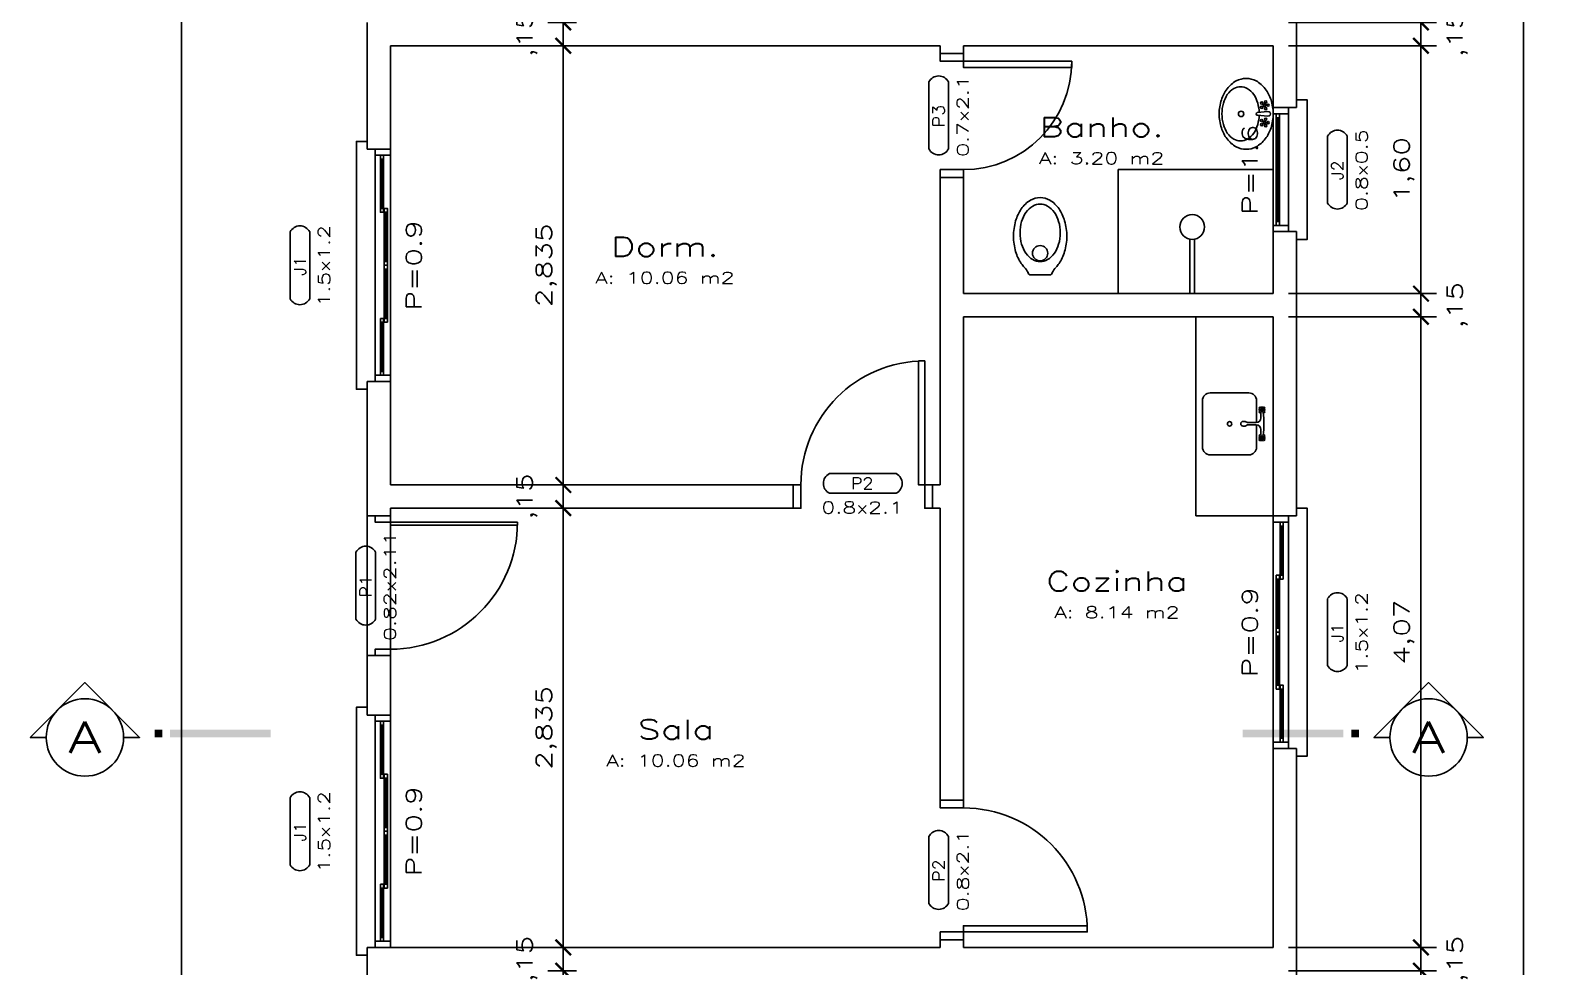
# Model space of a CAD drawing. Extents: x 241 to 398, y 106 to 179.
# Drawn here: x 257.39 to 267.13, y 151.13 to 157.18 of the extents above; entities that cross this region are included whole.
import ezdxf
from ezdxf.enums import TextEntityAlignment as Align

# ---------------------------------------------------------------- set-up
doc = ezdxf.new("R2010")
doc.units = 0
doc.layers.get('0').update_dxf_attribs({"linetype": 'CONTINUOUS'})
doc.layers.get('DEFPOINTS').update_dxf_attribs({"linetype": 'CONTINUOUS'})
for name, color, linetype in [('APARELHOS', 8, 'CONTINUOUS'), ('COTAS', 7, 'CONTINUOUS'), ('ESPEC', 7, 'CONTINUOUS'), ('ESPECARQ', 7, 'CONTINUOUS'), ('ESQUADRIA', 3, 'CONTINUOUS'), ('LINVISTA', 8, 'CONTINUOUS'), ('MOBIL_I', 8, 'CONTINUOUS'), ('PAREDE', 5, 'CONTINUOUS'), ('REG120-160', 4, 'CONTINUOUS'), ('UNIDADE', 4, 'CONTINUOUS'), ('VIDRO', 1, 'CONTINUOUS')]:
    doc.layers.add(name, color=color, linetype=linetype)
doc.styles.add('REGUA100', font='romans.shx', dxfattribs={"width": 1.4})
doc.styles.add('REGUA160', font='romans.shx', dxfattribs={"width": 1.4})
doc.styles.add('REGUA60', font='romans.shx', dxfattribs={"width": 1.4})
doc.styles.add('REGUA80', font='romans.shx', dxfattribs={"width": 1.4})
doc.styles.get("Standard").update_dxf_attribs({"font": 'ISOCP'})
doc.dimstyles.new('ISO-25', dxfattribs={"dimtxt": 2.5, "dimasz": 2.5, "dimexe": 1.25, "dimexo": 0.625, "dimtad": 1, "dimdec": 4, "dimdsep": 46, "dimlunit": 6, "dimtxsty": 'Standard', "dimcen": 2.5, "dimadec": 0, "dimazin": 0, "dimtfac": 1, "dimtdec": 4, "dimtmove": 0, "dimatfit": 3, "dimfxl": 0, "dimtolj": 1, "dimtzin": 0, "dimarcsym": 0})

# ---------------------------------------------------------------- blocks, each defined once
blk = doc.blocks.new('INDESQ2')
at = {"color": 0, "linetype": 'ByBlock'}
for p, q in [((4.32, 2.96), (-4.32, 2.96)), ((-4.32, 0.44), (4.32, 0.44))]:
    blk.add_line(p, q, dxfattribs=at)
at = {"color": 0}
for centre, start, end in [((-3.67, 1.7), 117.3654, 242.6346), ((3.67, 1.7), 297.3654, 62.6346)]:
    blk.add_arc(centre, 1.42, start, end, dxfattribs=at)
at = {"style": 'REGUA60', "width": 1.4, "flags": 9}
blk.add_attdef('LOCAL', text='', height=1.5, dxfattribs=at).set_placement((-0.08, -4.35), align=Align.CENTER)
at = {"layer": 'ESPECARQ', "color": 0, "style": 'REGUA60'}
for tag, width, p in [('COD', 1.1, (-0.08, 0.95)), ('DIM', 1.4, (-0.08, -2.17))]:
    blk.add_attdef(tag, text='', height=1.5, dxfattribs=dict(at, width=width)).set_placement(p, align=Align.CENTER)
blk = doc.blocks.new('CORTE2')
at = {"color": 4}
blk.add_lwpolyline([(-5, 0), (-7.07, 0), (0, 7.07), (7.07, 0), (5, 0, 1)], format="xyb", close=True, dxfattribs=at)
at = {"color": 0, "linetype": 'ByBlock'}
blk.add_arc((0, 0), 5, 180, 0, dxfattribs=at)
at = {"color": 4, "linetype": 'ByBlock'}
for points in [[(9, 0), (9, 1), (10, 0), (10, 1)], [(11, 0), (11, 1), (24, 0), (24, 1)]]:
    blk.add_solid(points, dxfattribs=at)
blk = doc.blocks.new('CUBACOZ')
at = {"layer": 'APARELHOS'}
for p, q in [((-0.1045, 0.2035), (-0.0987, 0.2093)), ((-0.0987, 0.2093), (-0.1044, 0.215)), ((-0.0916, 0.2164), (-0.0978, 0.2225)), ((-0.0973, 0.1965), (-0.0916, 0.2022)), ((-0.0916, 0.2164), (-0.0858, 0.2221)), ((-0.0916, 0.2022), (-0.0857, 0.1963)), ((-0.0845, 0.2093), (-0.0788, 0.215)), ((-0.0845, 0.2093), (-0.0786, 0.2034)), ((-0.0749, 0.2018), (-0.0395, 0.2018)), ((0.0355, 0.2018), (0.0715, 0.2018)), ((0.0755, 0.2034), (0.0813, 0.2092)), ((0.0813, 0.2092), (0.0756, 0.2149)), ((0.0884, 0.2162), (0.0822, 0.2224)), ((0.0827, 0.1964), (0.0884, 0.2021)), ((0.0884, 0.2162), (0.0942, 0.222)), ((0.0884, 0.2021), (0.0943, 0.1962)), ((0.0955, 0.2092), (0.1011, 0.2149)), ((0.0955, 0.2092), (0.1014, 0.2033)), ((-0.2015, -0.1253), (-0.2015, 0.1241)), ((-0.1515, 0.1741), (-0.0096, 0.1741)), ((-0.017, 0.1015), (-0.0095, 0.1165)), ((-0.017, 0.0865), (-0.017, 0.1015)), ((-0.0095, 0.1165), (-0.0095, 0.1718)), ((0.0055, 0.1741), (0.1485, 0.1741)), ((0.0055, 0.1165), (0.0055, 0.1718)), ((0.013, 0.1015), (0.0055, 0.1165)), ((0.013, 0.0865), (0.013, 0.1015)), ((0.1985, 0.1241), (0.1985, -0.1253)), ((-0.1515, -0.1753), (0.1485, -0.1753))]:
    blk.add_line(p, q, dxfattribs=at)
for centre, radius in [((-0.1038, 0.2212), 0.0062), ((-0.1034, 0.1974), 0.0062), ((-0.0916, 0.2092), 0.00508), ((-0.0797, 0.2211), 0.0062), ((-0.0796, 0.1972), 0.0062), ((0.0761, 0.2211), 0.0062), ((0.0765, 0.1973), 0.0062), ((0.0884, 0.2091), 0.00508), ((0.1003, 0.221), 0.0062), ((0.1004, 0.1971), 0.0062), ((-0.0015, -0.0003), 0.0143)]:
    blk.add_circle(centre, radius, dxfattribs=at)
for centre, radius, start, end in [((-0.0869, 0.2096), 0.0229, 161.72558, 199.74671), ((-0.0921, 0.2124), 0.0153, 59.57179, 120.42821), ((-0.0018, -0.4129), 0.6339, 83.34453, 96.65547), ((-0.0395, 0.1718), 0.03, 0, 90), ((0.0355, 0.1718), 0.03, 90, 180), ((0.0879, 0.2123), 0.0153, 59.57179, 120.42821), ((0.0878, 0.2091), 0.0188, 335.24621, 23.31831), ((-0.1515, 0.1241), 0.05, 90, 180), ((-0.0916, 0.2065), 0.0156, 241.28233, 298.71767), ((0.0884, 0.2064), 0.0156, 241.28233, 298.71767), ((0.1485, 0.1241), 0.05, 0, 90), ((-0.002, 0.0865), 0.015, 180, 0), ((-0.1515, -0.1253), 0.05, 180, 270), ((0.1485, -0.1253), 0.05, 270, 0)]:
    blk.add_arc(centre, radius, start, end, dxfattribs=at)
blk = doc.blocks.new('INDUNI1')
at = {"color": 0, "style": 'REGUA100', "width": 1.4, "flags": 8}
for tag, p in [('NOME1', (0, 0)), ('NOME2', (0, -4.29))]:
    blk.add_attdef(tag, text='', height=2.5, dxfattribs=at).set_placement(p, align=Align.CENTER)
at = {"layer": 'ESPECARQ', "style": 'REGUA60', "width": 1.4}
blk.add_attdef('AREA', text='', height=1.5, dxfattribs=at).set_placement((0, -7.81), align=Align.CENTER)
at = {"layer": 'ESPECARQ', "style": 'REGUA60', "width": 1.4, "flags": 8}
for tag, p in [('PISO', (0, -10.31)), ('REVPAR', (0, -12.81)), ('PEDIR', (0, -15.31))]:
    blk.add_attdef(tag, text='', height=1.5, dxfattribs=at).set_placement(p, align=Align.CENTER)
blk = doc.blocks.new('LAVAT')
for p, q in [((-10.1, -2.8), (-8.9, -3.2)), ((-10, -2.4), (-8.7, -2.8)), ((-9.4, -4.9), (-8.6, -3.8)), ((-9.1, -5.2), (-8.3, -4.1)), ((-8.2, -1), (-8.2, -2.4)), ((-7.8, -1), (-7.8, -2.4)), ((-6.8, -5.2), (-7.6, -4.1)), ((-6.5, -4.9), (-7.3, -3.8)), ((-5.9, -2.4), (-7.2, -2.8)), ((-5.8, -2.8), (-7.1, -3.2)), ((-2.1, -0.2), (-1.2, -10.1)), ((2.1, -0.2), (1.2, -10.1)), ((5.8, -2.8), (7.1, -3.2)), ((5.9, -2.4), (7.2, -2.8)), ((6.5, -4.9), (7.3, -3.8)), ((6.8, -5.2), (7.6, -4.1)), ((7.8, -1), (7.8, -2.4)), ((8.2, -1), (8.2, -2.4)), ((9.1, -5.2), (8.3, -4.1)), ((9.4, -4.9), (8.6, -3.8)), ((10, -2.4), (8.7, -2.8)), ((10.1, -2.8), (8.9, -3.2))]:
    blk.add_line(p, q)
blk.add_lwpolyline([(0, 4.6, 0.076419), (-12.9, 2.6, 0.086454), (-23.1, -2.7, 0.105866), (-30.4, -11.2, 0.125365), (-32.7, -20.3, 0.125365), (-30.4, -29.5, 0.105866), (-23.1, -37.9, 0.086454), (-12.9, -43.2, 0.076419), (0, -45.2, 0.076419), (12.9, -43.2, 0.086454), (23.1, -37.9, 0.105866), (30.4, -29.5, 0.125365), (32.7, -20.3, 0.125365), (30.4, -11.2, 0.105866), (23.1, -2.7, 0.086454), (12.9, 2.6, 0.076419)], format="xyb", close=True)
for points in [[(-25, -25.5, 0.136248), (-23.3, -31.7, 0.106961), (-17.7, -37.7, 0.081463), (-9.9, -41.3, 0.069558), (0, -42.7, 0.069558), (9.9, -41.3, 0.081463), (17.7, -37.7, 0.106961), (23.3, -31.7, 0.136248), (25, -25.5, 0.136248), (23.3, -19.3, 0.106961), (17.7, -13.3, 0.081463), (9.9, -9.7, 0.060346), (1.3, -8.3, 0.069558)], [(-1.3, -8.3, 0.060346), (-9.9, -9.7, 0.081463), (-17.7, -13.3, 0.106961), (-23.3, -19.3, 0.136248), (-25, -25.5, 0.136248)]]:
    blk.add_lwpolyline(points, format="xyb")
for centre, radius in [((-8, 0), 1.05), ((8, 0), 1.05), ((-11, -2.2), 1.05), ((-9.9, -5.9), 1.05), ((-8, -3.2), 0.904), ((-6.1, -5.9), 1.05), ((-4.9, -2.2), 1.05), ((4.9, -2.2), 1.05), ((6.1, -5.9), 1.05), ((8, -3.2), 0.904), ((9.9, -5.9), 1.05), ((11, -2.2), 1.05), ((0, -25), 2.5)]:
    blk.add_circle(centre, radius)
for centre, radius, start, end in [((0, 0), 2.11, 354.4166, 185.8913), ((0, -10), 1.16, 185.4287, 354.7356)]:
    blk.add_arc(centre, radius, start, end)
blk = doc.blocks.new('VASO')
for p in [(-5.96, 0), (5.96, 0)]:
    blk.add_line(p, (0, 0))
for points in [[(0, 50, 0.136248), (-6.22, 48.27, 0.106961), (-12.17, 42.68, 0.081463), (-15.82, 34.92, 0.069558), (-17.21, 25, 0.069558), (-15.82, 15.08, 0.081463), (-12.17, 7.32, 0.040842), (-10.18, 4.88, 0.136248)], [(10.26, 4.96, 0.039379), (12.17, 7.32, 0.081463), (15.82, 15.08, 0.069558), (17.21, 25, 0.069558), (15.82, 34.92, 0.081463), (12.17, 42.68, 0.106961), (6.22, 48.27, 0.136248), (0, 50, 0.136248)]]:
    blk.add_lwpolyline(points, format="xyb")
blk.add_lwpolyline([(-0.01, 45.77, 0.134521), (-4.72, 44.48, 0.106852), (-9.2, 40.33, 0.08225), (-11.96, 34.56, 0.070585), (-13, 27.19, 0.070585), (-11.96, 19.82, 0.08225), (-9.2, 14.05, 0.106852), (-4.72, 9.9, 0.134521), (-0.01, 8.61, 0.134521), (4.69, 9.9, 0.106852), (9.17, 14.05, 0.08225), (11.93, 19.82, 0.070585), (12.97, 27.19, 0.070585), (11.93, 34.56, 0.08225), (9.17, 40.33, 0.106852), (4.69, 44.48, 0.134521)], format="xyb", close=True)
blk.add_circle((-0.01, 14.04), 4.93)
for centre, radius, start, end in [((-21.76, -5.8), 15.76, 27.89368, 42.68741), ((-5.96, 2), 2, 186.21105, 270), ((5.96, 2), 2, 270, 353.78895), ((21.76, -5.8), 15.76, 137.31259, 152.10632)]:
    blk.add_arc(centre, radius, start, end)
blk = doc.blocks.new('VASOSANIT2')
at = {"layer": 'APARELHOS', "ltscale": 10, "xscale": 0.01, "yscale": 0.01, "zscale": 0.01}
blk.add_blockref('VASO', (-0.0298, 0), dxfattribs=at)
blk = doc.blocks.new('CHUVA')
at = {"layer": 'APARELHOS'}
for p, q in [((-0.03, -0.35), (-0.03, 0)), ((0, -0.35), (0, 0))]:
    blk.add_line(p, q, dxfattribs=at)
blk.add_circle((-0.015, -0.43), 0.08, dxfattribs=at)
blk = doc.blocks.new('_ARCHTICK')
at = {"color": 0, "linetype": 'ByBlock', "const_width": 0.15}
blk.add_lwpolyline([(-0.5, -0.5), (0.5, 0.5)], dxfattribs=at)
blk = doc.blocks.new('*D129')
at = {"color": 1, "linetype": 'ByBlock', "transparency": 16777216}
for p, q in [((248.2526, 148.1728), (248.2526, 151.2078)), ((248.3371, 151.1078), (248.1526, 151.1078)), ((248.3371, 148.2728), (248.1526, 148.2728))]:
    blk.add_line(p, q, dxfattribs=at)
at = {"layer": 'DEFPOINTS', "color": 0, "linetype": 'ByBlock', "transparency": 16777216}
for p in [(248.2526, 151.1078), (248.4371, 151.1078, -3.35), (248.4371, 148.2728, -3.35)]:
    blk.add_point(p, dxfattribs=at)
at = {"color": 1, "linetype": 'ByBlock', "transparency": 16777216, "xscale": 0.1, "yscale": 0.1, "zscale": 0.1}
for p, rotation in [((248.2526, 151.1078), 90), ((248.2526, 148.2728), 270)]:
    blk.add_blockref('_ARCHTICK', p, dxfattribs=dict(at, rotation=rotation))
at = {"color": 7, "linetype": 'ByBlock', "transparency": 16777216, "insert": (248.1431, 149.6903), "char_height": 0.1, "attachment_point": 5, "rotation": 90, "style": 'REGUA60'}
blk.add_mtext('\\A1;2,835', dxfattribs=at)
blk = doc.blocks.new('*D126')
at = {"color": 1, "linetype": 'ByBlock', "transparency": 16777216}
for p, q in [((254.4529, 175.2378), (254.4529, 145.0378)), ((253.0871, 175.1378), (254.5529, 175.1378)), ((253.0871, 145.1378), (254.5529, 145.1378))]:
    blk.add_line(p, q, dxfattribs=at)
at = {"layer": 'DEFPOINTS', "color": 0, "linetype": 'ByBlock', "transparency": 16777216}
for p in [(252.9871, 175.1378, -3.35), (252.9871, 145.1378, -3.35), (254.4529, 145.1378)]:
    blk.add_point(p, dxfattribs=at)
at = {"color": 1, "linetype": 'ByBlock', "transparency": 16777216, "xscale": 0.1, "yscale": 0.1, "zscale": 0.1}
for p, rotation in [((254.4529, 175.1378), 90), ((254.4529, 145.1378), 270)]:
    blk.add_blockref('_ARCHTICK', p, dxfattribs=dict(at, rotation=rotation))
at = {"color": 7, "linetype": 'ByBlock', "transparency": 16777216, "insert": (254.3434, 160.1378), "char_height": 0.1, "attachment_point": 5, "rotation": 90, "style": 'REGUA60'}
blk.add_mtext('\\A1;30,00', dxfattribs=at)
blk = doc.blocks.new('*D135')
at = {"color": 1, "linetype": 'ByBlock', "transparency": 16777216}
for p, q in [((248.2526, 157.1278), (248.2526, 160.1628)), ((248.3371, 160.0628), (248.1526, 160.0628)), ((248.3371, 157.2278), (248.1526, 157.2278))]:
    blk.add_line(p, q, dxfattribs=at)
at = {"layer": 'DEFPOINTS', "color": 0, "linetype": 'ByBlock', "transparency": 16777216}
for p in [(248.2526, 160.0628), (248.4371, 160.0628, -3.35), (248.4371, 157.2278, -3.35)]:
    blk.add_point(p, dxfattribs=at)
at = {"color": 1, "linetype": 'ByBlock', "transparency": 16777216, "xscale": 0.1, "yscale": 0.1, "zscale": 0.1}
for p, rotation in [((248.2526, 160.0628), 90), ((248.2526, 157.2278), 270)]:
    blk.add_blockref('_ARCHTICK', p, dxfattribs=dict(at, rotation=rotation))
at = {"color": 7, "linetype": 'ByBlock', "transparency": 16777216, "insert": (248.1431, 158.6453), "char_height": 0.1, "attachment_point": 5, "rotation": 90, "style": 'REGUA60'}
blk.add_mtext('\\A1;2,835', dxfattribs=at)
blk = doc.blocks.new('*D133')
at = {"color": 1, "linetype": 'ByBlock', "transparency": 16777216}
for p, q in [((248.2526, 154.1428), (248.2526, 157.1778)), ((248.3371, 157.0778), (248.1526, 157.0778)), ((248.3371, 154.2428), (248.1526, 154.2428))]:
    blk.add_line(p, q, dxfattribs=at)
at = {"layer": 'DEFPOINTS', "color": 0, "linetype": 'ByBlock', "transparency": 16777216}
for p in [(248.2526, 157.0778), (248.4371, 157.0778, -3.35), (248.4371, 154.2428, -3.35)]:
    blk.add_point(p, dxfattribs=at)
at = {"color": 1, "linetype": 'ByBlock', "transparency": 16777216, "xscale": 0.1, "yscale": 0.1, "zscale": 0.1}
for p, rotation in [((248.2526, 157.0778), 90), ((248.2526, 154.2428), 270)]:
    blk.add_blockref('_ARCHTICK', p, dxfattribs=dict(at, rotation=rotation))
at = {"color": 7, "linetype": 'ByBlock', "transparency": 16777216, "insert": (248.1431, 155.6603), "char_height": 0.1, "attachment_point": 5, "rotation": 90, "style": 'REGUA60'}
blk.add_mtext('\\A1;2,835', dxfattribs=at)
blk = doc.blocks.new('*D131')
at = {"color": 1, "linetype": 'ByBlock', "transparency": 16777216}
for p, q in [((248.2526, 151.1578), (248.2526, 154.1928)), ((248.3371, 154.0928), (248.1526, 154.0928)), ((248.3371, 151.2578), (248.1526, 151.2578))]:
    blk.add_line(p, q, dxfattribs=at)
at = {"layer": 'DEFPOINTS', "color": 0, "linetype": 'ByBlock', "transparency": 16777216}
for p in [(248.2526, 154.0928), (248.4371, 154.0928, -3.35), (248.4371, 151.2578, -3.35)]:
    blk.add_point(p, dxfattribs=at)
at = {"color": 1, "linetype": 'ByBlock', "transparency": 16777216, "xscale": 0.1, "yscale": 0.1, "zscale": 0.1}
for p, rotation in [((248.2526, 154.0928), 90), ((248.2526, 151.2578), 270)]:
    blk.add_blockref('_ARCHTICK', p, dxfattribs=dict(at, rotation=rotation))
at = {"color": 7, "linetype": 'ByBlock', "transparency": 16777216, "insert": (248.1431, 152.6753), "char_height": 0.1, "attachment_point": 5, "rotation": 90, "style": 'REGUA60'}
blk.add_mtext('\\A1;2,835', dxfattribs=at)
blk = doc.blocks.new('*D134')
at = {"color": 1, "linetype": 'ByBlock', "transparency": 16777216}
for p, q in [((248.3371, 157.2278), (248.1526, 157.2278)), ((248.2526, 156.9778), (248.2526, 157.2278))]:
    blk.add_line(p, q, dxfattribs=at)
at = {"layer": 'DEFPOINTS', "color": 0, "linetype": 'ByBlock', "transparency": 16777216}
for p in [(248.2526, 157.2278), (248.4371, 157.2278, -3.35), (248.4371, 157.0778, -3.35)]:
    blk.add_point(p, dxfattribs=at)
at = {"color": 1, "linetype": 'ByBlock', "transparency": 16777216, "xscale": 0.1, "yscale": 0.1, "zscale": 0.1}
for p, rotation in [((248.2526, 157.2278), 90), ((248.2526, 157.0778), 270)]:
    blk.add_blockref('_ARCHTICK', p, dxfattribs=dict(at, rotation=rotation))
at = {"color": 7, "linetype": 'ByBlock', "transparency": 16777216, "insert": (248.0181, 157.1528), "char_height": 0.1, "attachment_point": 5, "rotation": 90, "style": 'REGUA60'}
blk.add_mtext('\\A1;,15', dxfattribs=at)
blk = doc.blocks.new('*D132')
at = {"color": 1, "linetype": 'ByBlock', "transparency": 16777216}
for p, q in [((248.3371, 154.2428), (248.1526, 154.2428)), ((248.2526, 153.9928), (248.2526, 154.2428))]:
    blk.add_line(p, q, dxfattribs=at)
at = {"layer": 'DEFPOINTS', "color": 0, "linetype": 'ByBlock', "transparency": 16777216}
for p in [(248.2526, 154.2428), (248.4371, 154.2428, -3.35), (248.4371, 154.0928, -3.35)]:
    blk.add_point(p, dxfattribs=at)
at = {"color": 1, "linetype": 'ByBlock', "transparency": 16777216, "xscale": 0.1, "yscale": 0.1, "zscale": 0.1}
for p, rotation in [((248.2526, 154.2428), 90), ((248.2526, 154.0928), 270)]:
    blk.add_blockref('_ARCHTICK', p, dxfattribs=dict(at, rotation=rotation))
at = {"color": 7, "linetype": 'ByBlock', "transparency": 16777216, "insert": (248.0181, 154.1678), "char_height": 0.1, "attachment_point": 5, "rotation": 90, "style": 'REGUA60'}
blk.add_mtext('\\A1;,15', dxfattribs=at)
blk = doc.blocks.new('*D130')
at = {"color": 1, "linetype": 'ByBlock', "transparency": 16777216}
for p, q in [((248.3371, 151.2578), (248.1526, 151.2578)), ((248.2526, 151.0078), (248.2526, 151.2578))]:
    blk.add_line(p, q, dxfattribs=at)
at = {"layer": 'DEFPOINTS', "color": 0, "linetype": 'ByBlock', "transparency": 16777216}
for p in [(248.2526, 151.2578), (248.4371, 151.2578, -3.35), (248.4371, 151.1078, -3.35)]:
    blk.add_point(p, dxfattribs=at)
at = {"color": 1, "linetype": 'ByBlock', "transparency": 16777216, "xscale": 0.1, "yscale": 0.1, "zscale": 0.1}
for p, rotation in [((248.2526, 151.2578), 90), ((248.2526, 151.1078), 270)]:
    blk.add_blockref('_ARCHTICK', p, dxfattribs=dict(at, rotation=rotation))
at = {"color": 7, "linetype": 'ByBlock', "transparency": 16777216, "insert": (248.0181, 151.1828), "char_height": 0.1, "attachment_point": 5, "rotation": 90, "style": 'REGUA60'}
blk.add_mtext('\\A1;,15', dxfattribs=at)
blk = doc.blocks.new('*D114')
at = {"color": 1, "linetype": 'ByBlock', "transparency": 16777216}
for p, q in [((253.7915, 157.1278), (253.7915, 161.3978)), ((252.9371, 161.2978), (253.8915, 161.2978))]:
    blk.add_line(p, q, dxfattribs=at)
at = {"layer": 'DEFPOINTS', "color": 0, "linetype": 'ByBlock', "transparency": 16777216}
for p in [(252.8371, 161.2978, -3.35), (253.7915, 161.2978), (252.8371, 157.2278, -3.35)]:
    blk.add_point(p, dxfattribs=at)
at = {"color": 1, "linetype": 'ByBlock', "transparency": 16777216, "xscale": 0.1, "yscale": 0.1, "zscale": 0.1}
for p, rotation in [((253.7915, 161.2978), 90), ((253.7915, 157.2278), 270)]:
    blk.add_blockref('_ARCHTICK', p, dxfattribs=dict(at, rotation=rotation))
at = {"color": 7, "linetype": 'ByBlock', "transparency": 16777216, "insert": (253.682, 159.2628), "char_height": 0.1, "attachment_point": 5, "rotation": 90, "style": 'REGUA60'}
blk.add_mtext('\\A1;4,07', dxfattribs=at)
blk = doc.blocks.new('*D113')
at = {"color": 1, "linetype": 'ByBlock', "transparency": 16777216}
for p, q in [((252.9371, 157.2278), (253.8915, 157.2278)), ((253.7915, 156.9778), (253.7915, 157.2278))]:
    blk.add_line(p, q, dxfattribs=at)
at = {"layer": 'DEFPOINTS', "color": 0, "linetype": 'ByBlock', "transparency": 16777216}
for p in [(252.8371, 157.2278, -3.35), (253.7915, 157.2278), (252.8371, 157.0778, -3.35)]:
    blk.add_point(p, dxfattribs=at)
at = {"color": 1, "linetype": 'ByBlock', "transparency": 16777216, "xscale": 0.1, "yscale": 0.1, "zscale": 0.1}
for p, rotation in [((253.7915, 157.2278), 90), ((253.7915, 157.0778), 270)]:
    blk.add_blockref('_ARCHTICK', p, dxfattribs=dict(at, rotation=rotation))
at = {"color": 7, "linetype": 'ByBlock', "transparency": 16777216, "insert": (254.026, 157.1528), "char_height": 0.1, "attachment_point": 5, "rotation": 90, "style": 'REGUA60'}
blk.add_mtext('\\A1;,15', dxfattribs=at)
blk = doc.blocks.new('*D112')
at = {"color": 1, "linetype": 'ByBlock', "transparency": 16777216}
for p, q in [((253.7915, 155.3778), (253.7915, 157.1778)), ((252.9371, 157.0778), (253.8915, 157.0778))]:
    blk.add_line(p, q, dxfattribs=at)
at = {"layer": 'DEFPOINTS', "color": 0, "linetype": 'ByBlock', "transparency": 16777216}
for p in [(252.8371, 157.0778, -3.35), (253.7915, 157.0778), (252.8371, 155.4778, -3.35)]:
    blk.add_point(p, dxfattribs=at)
at = {"color": 1, "linetype": 'ByBlock', "transparency": 16777216, "xscale": 0.1, "yscale": 0.1, "zscale": 0.1}
for p, rotation in [((253.7915, 157.0778), 90), ((253.7915, 155.4778), 270)]:
    blk.add_blockref('_ARCHTICK', p, dxfattribs=dict(at, rotation=rotation))
at = {"color": 7, "linetype": 'ByBlock', "transparency": 16777216, "insert": (253.682, 156.2778), "char_height": 0.1, "attachment_point": 5, "rotation": 90, "style": 'REGUA60'}
blk.add_mtext('\\A1;1,60', dxfattribs=at)
blk = doc.blocks.new('*D111')
at = {"color": 1, "linetype": 'ByBlock', "transparency": 16777216}
for p, q in [((252.9371, 155.4778), (253.8915, 155.4778)), ((253.7915, 155.2278), (253.7915, 155.4778))]:
    blk.add_line(p, q, dxfattribs=at)
at = {"layer": 'DEFPOINTS', "color": 0, "linetype": 'ByBlock', "transparency": 16777216}
for p in [(252.8371, 155.4778, -3.35), (253.7915, 155.4778), (252.8371, 155.3278, -3.35)]:
    blk.add_point(p, dxfattribs=at)
at = {"color": 1, "linetype": 'ByBlock', "transparency": 16777216, "xscale": 0.1, "yscale": 0.1, "zscale": 0.1}
for p, rotation in [((253.7915, 155.4778), 90), ((253.7915, 155.3278), 270)]:
    blk.add_blockref('_ARCHTICK', p, dxfattribs=dict(at, rotation=rotation))
at = {"color": 7, "linetype": 'ByBlock', "transparency": 16777216, "insert": (254.026, 155.4028), "char_height": 0.1, "attachment_point": 5, "rotation": 90, "style": 'REGUA60'}
blk.add_mtext('\\A1;,15', dxfattribs=at)
blk = doc.blocks.new('*D110')
at = {"color": 1, "linetype": 'ByBlock', "transparency": 16777216}
for p, q in [((253.7915, 151.1578), (253.7915, 155.4278)), ((252.9371, 155.3278), (253.8915, 155.3278))]:
    blk.add_line(p, q, dxfattribs=at)
at = {"layer": 'DEFPOINTS', "color": 0, "linetype": 'ByBlock', "transparency": 16777216}
for p in [(252.8371, 155.3278, -3.35), (253.7915, 155.3278), (252.8371, 151.2578, -3.35)]:
    blk.add_point(p, dxfattribs=at)
at = {"color": 1, "linetype": 'ByBlock', "transparency": 16777216, "xscale": 0.1, "yscale": 0.1, "zscale": 0.1}
for p, rotation in [((253.7915, 155.3278), 90), ((253.7915, 151.2578), 270)]:
    blk.add_blockref('_ARCHTICK', p, dxfattribs=dict(at, rotation=rotation))
at = {"color": 7, "linetype": 'ByBlock', "transparency": 16777216, "insert": (253.682, 153.2928), "char_height": 0.1, "attachment_point": 5, "rotation": 90, "style": 'REGUA60'}
blk.add_mtext('\\A1;4,07', dxfattribs=at)
blk = doc.blocks.new('*D109')
at = {"color": 1, "linetype": 'ByBlock', "transparency": 16777216}
for p, q in [((252.9371, 151.2578), (253.8915, 151.2578)), ((253.7915, 151.0078), (253.7915, 151.2578))]:
    blk.add_line(p, q, dxfattribs=at)
at = {"layer": 'DEFPOINTS', "color": 0, "linetype": 'ByBlock', "transparency": 16777216}
for p in [(252.8371, 151.2578, -3.35), (253.7915, 151.2578), (252.8371, 151.1078, -3.35)]:
    blk.add_point(p, dxfattribs=at)
at = {"color": 1, "linetype": 'ByBlock', "transparency": 16777216, "xscale": 0.1, "yscale": 0.1, "zscale": 0.1}
for p, rotation in [((253.7915, 151.2578), 90), ((253.7915, 151.1078), 270)]:
    blk.add_blockref('_ARCHTICK', p, dxfattribs=dict(at, rotation=rotation))
at = {"color": 7, "linetype": 'ByBlock', "transparency": 16777216, "insert": (254.026, 151.1828), "char_height": 0.1, "attachment_point": 5, "rotation": 90, "style": 'REGUA60'}
blk.add_mtext('\\A1;,15', dxfattribs=at)
blk = doc.blocks.new('*D108')
at = {"color": 1, "linetype": 'ByBlock', "transparency": 16777216}
for p, q in [((253.7915, 149.4078), (253.7915, 151.2078)), ((252.9371, 151.1078), (253.8915, 151.1078))]:
    blk.add_line(p, q, dxfattribs=at)
at = {"layer": 'DEFPOINTS', "color": 0, "linetype": 'ByBlock', "transparency": 16777216}
for p in [(252.8371, 151.1078, -3.35), (253.7915, 151.1078), (252.8371, 149.5078, -3.35)]:
    blk.add_point(p, dxfattribs=at)
at = {"color": 1, "linetype": 'ByBlock', "transparency": 16777216, "xscale": 0.1, "yscale": 0.1, "zscale": 0.1}
for p, rotation in [((253.7915, 151.1078), 90), ((253.7915, 149.5078), 270)]:
    blk.add_blockref('_ARCHTICK', p, dxfattribs=dict(at, rotation=rotation))
at = {"color": 7, "linetype": 'ByBlock', "transparency": 16777216, "insert": (253.682, 150.3078), "char_height": 0.1, "attachment_point": 5, "rotation": 90, "style": 'REGUA60'}
blk.add_mtext('\\A1;1,60', dxfattribs=at)

msp = doc.modelspace()

# ---------------------------------------------------------------- linework, layer by layer
at = {"layer": 'APARELHOS'}
for p, q in [((264.4129, 155.4778, -3.35), (264.4129, 156.2778, -3.35)), ((265.4129, 156.2778, -3.35), (264.4129, 156.2778, -3.35)), ((264.9129, 155.3278, -3.35), (264.9129, 154.0428, -3.35)), ((265.4129, 154.0428, -3.35), (264.9129, 154.0428, -3.35))]:
    msp.add_line(p, q, dxfattribs=at)
at = {"layer": 'ESQUADRIA', "color": 1}
for p, q in [((265.4129, 156.6378, -3.35), (265.4129, 155.9178, -3.35)), ((265.4329, 156.6128, -3.35), (265.4329, 155.9428, -3.35)), ((265.4529, 156.6128, -3.35), (265.4529, 155.9428, -3.35)), ((265.5129, 156.6378, -3.35), (265.5129, 155.9178, -3.35)), ((259.6129, 154.9503, -3.35), (259.6129, 156.3703, -3.35)), ((259.6479, 156.0278, -3.35), (259.6479, 156.3453, -3.35)), ((259.6679, 156.0278, -3.35), (259.6679, 156.3453, -3.35)), ((259.7129, 154.9503, -3.35), (259.7129, 156.3703, -3.35)), ((259.6729, 155.6853, -3.35), (259.6729, 156.0028, -3.35)), ((259.6929, 155.6853, -3.35), (259.6929, 156.0028, -3.35)), ((259.6729, 155.3178, -3.35), (259.6729, 155.6353, -3.35)), ((259.6929, 155.3178, -3.35), (259.6929, 155.6353, -3.35)), ((259.6479, 154.9753, -3.35), (259.6479, 155.2928, -3.35)), ((259.6679, 154.9753, -3.35), (259.6679, 155.2928, -3.35)), ((259.7129, 153.1828, -3.35), (259.7129, 154.0028, -3.35)), ((265.4129, 154.0028, -3.35), (265.4129, 152.5828, -3.35)), ((265.4579, 153.9778, -3.35), (265.4579, 153.6603, -3.35)), ((265.4779, 153.9778, -3.35), (265.4779, 153.6603, -3.35)), ((265.5129, 154.0028, -3.35), (265.5129, 152.5828, -3.35)), ((265.4329, 153.6353, -3.35), (265.4329, 153.3178, -3.35)), ((265.4529, 153.6353, -3.35), (265.4529, 153.3178, -3.35)), ((265.4329, 153.2678, -3.35), (265.4329, 152.9503, -3.35)), ((265.4529, 153.2678, -3.35), (265.4529, 152.9503, -3.35)), ((265.4579, 152.9253, -3.35), (265.4579, 152.6078, -3.35)), ((265.4779, 152.9253, -3.35), (265.4779, 152.6078, -3.35)), ((259.6129, 151.2978, -3.35), (259.6129, 152.7178, -3.35)), ((259.6479, 152.3753, -3.35), (259.6479, 152.6928, -3.35)), ((259.6679, 152.3753, -3.35), (259.6679, 152.6928, -3.35)), ((259.7129, 151.2978, -3.35), (259.7129, 152.7178, -3.35)), ((259.6729, 152.0328, -3.35), (259.6729, 152.3503, -3.35)), ((259.6929, 152.0328, -3.35), (259.6929, 152.3503, -3.35)), ((259.6729, 151.6653, -3.35), (259.6729, 151.9828, -3.35)), ((259.6929, 151.6653, -3.35), (259.6929, 151.9828, -3.35)), ((259.6479, 151.3228, -3.35), (259.6479, 151.6403, -3.35)), ((259.6679, 151.3228, -3.35), (259.6679, 151.6403, -3.35))]:
    msp.add_line(p, q, dxfattribs=at)
at = {"layer": 'ESQUADRIA', "elevation": -3.35}
for points in [[(263.4129, 157.0278), (263.4129, 156.9778), (263.2629, 156.9778), (263.2629, 157.0278)], [(265.4129, 156.6778), (265.4129, 156.6378), (265.5129, 156.6378), (265.5129, 156.6778)], [(265.5629, 156.7278), (265.6329, 156.7278), (265.6329, 155.8278), (265.5629, 155.8278)], [(259.5629, 154.8603), (259.4929, 154.8603), (259.4929, 156.4603), (259.5629, 156.4603)], [(259.7129, 156.4103), (259.7129, 156.3703), (259.6129, 156.3703), (259.6129, 156.4103)], [(263.4129, 156.2278), (263.4129, 156.2778), (263.2629, 156.2778), (263.2629, 156.2278)], [(265.4129, 155.8778), (265.4129, 155.9178), (265.5129, 155.9178), (265.5129, 155.8778)], [(259.7129, 154.9103), (259.7129, 154.9503), (259.6129, 154.9503), (259.6129, 154.9103)], [(262.3129, 154.0928), (262.3629, 154.0928), (262.3629, 154.2428), (262.3129, 154.2428)], [(263.2129, 154.0928), (263.1629, 154.0928), (263.1629, 154.2428), (263.2129, 154.2428)], [(259.5629, 153.1428), (259.5629, 153.1428), (259.5629, 154.0428), (259.5629, 154.0428)], [(259.7129, 154.0428), (259.7129, 154.0028), (259.6129, 154.0028), (259.6129, 154.0428)], [(265.4129, 154.0428), (265.4129, 154.0028), (265.5129, 154.0028), (265.5129, 154.0428)], [(265.5629, 154.0928), (265.6329, 154.0928), (265.6329, 152.4928), (265.5629, 152.4928)], [(259.7129, 153.1428), (259.7129, 153.1828), (259.6129, 153.1828), (259.6129, 153.1428)], [(259.5629, 151.2078), (259.4929, 151.2078), (259.4929, 152.8078), (259.5629, 152.8078)], [(259.7129, 152.7578), (259.7129, 152.7178), (259.6129, 152.7178), (259.6129, 152.7578)], [(265.4129, 152.5428), (265.4129, 152.5828), (265.5129, 152.5828), (265.5129, 152.5428)], [(263.4129, 152.2078), (263.4129, 152.1578), (263.2629, 152.1578), (263.2629, 152.2078)], [(263.4129, 151.3078), (263.4129, 151.3578), (263.2629, 151.3578), (263.2629, 151.3078)], [(259.7129, 151.2578), (259.7129, 151.2978), (259.6129, 151.2978), (259.6129, 151.2578)]]:
    msp.add_lwpolyline(points, dxfattribs=at)
for points in [[(264.1129, 156.9778), (263.4129, 156.9778), (263.4129, 156.9378), (264.1129, 156.9378)], [(265.4329, 156.6378), (265.4329, 156.6128), (265.4529, 156.6128), (265.4529, 156.6378)], [(259.6479, 156.3703), (259.6479, 156.3453), (259.6679, 156.3453), (259.6679, 156.3703)], [(259.6679, 156.0028), (259.6679, 156.0278), (259.6479, 156.0278), (259.6479, 156.0028)], [(259.6729, 156.0278), (259.6729, 156.0028), (259.6929, 156.0028), (259.6929, 156.0278)], [(265.4529, 155.9178), (265.4529, 155.9428), (265.4329, 155.9428), (265.4329, 155.9178)], [(259.6929, 155.6603), (259.6929, 155.6853), (259.6729, 155.6853), (259.6729, 155.6603)], [(259.6729, 155.6603), (259.6729, 155.6353), (259.6929, 155.6353), (259.6929, 155.6603)], [(259.6479, 155.3178), (259.6479, 155.2928), (259.6679, 155.2928), (259.6679, 155.3178)], [(259.6929, 155.2928), (259.6929, 155.3178), (259.6729, 155.3178), (259.6729, 155.2928)], [(263.1229, 155.0428), (263.1229, 154.2428), (263.1629, 154.2428), (263.1629, 155.0428)], [(259.6679, 154.9503), (259.6679, 154.9753), (259.6479, 154.9753), (259.6479, 154.9503)], [(260.5329, 154.0028), (259.7129, 154.0028), (259.7129, 153.9828), (260.5329, 153.9828)], [(265.4579, 154.0028), (265.4579, 153.9778), (265.4779, 153.9778), (265.4779, 154.0028)], [(265.4329, 153.6603), (265.4329, 153.6353), (265.4529, 153.6353), (265.4529, 153.6603)], [(265.4779, 153.6353), (265.4779, 153.6603), (265.4579, 153.6603), (265.4579, 153.6353)], [(265.4529, 153.2928), (265.4529, 153.3178), (265.4329, 153.3178), (265.4329, 153.2928)], [(265.4329, 153.2928), (265.4329, 153.2678), (265.4529, 153.2678), (265.4529, 153.2928)], [(265.4529, 152.9253), (265.4529, 152.9503), (265.4329, 152.9503), (265.4329, 152.9253)], [(265.4579, 152.9503), (265.4579, 152.9253), (265.4779, 152.9253), (265.4779, 152.9503)], [(259.6479, 152.7178), (259.6479, 152.6928), (259.6679, 152.6928), (259.6679, 152.7178)], [(265.4779, 152.5828), (265.4779, 152.6078), (265.4579, 152.6078), (265.4579, 152.5828)], [(259.6679, 152.3503), (259.6679, 152.3753), (259.6479, 152.3753), (259.6479, 152.3503)], [(259.6729, 152.3753), (259.6729, 152.3503), (259.6929, 152.3503), (259.6929, 152.3753)], [(259.6929, 152.0078), (259.6929, 152.0328), (259.6729, 152.0328), (259.6729, 152.0078)], [(259.6729, 152.0078), (259.6729, 151.9828), (259.6929, 151.9828), (259.6929, 152.0078)], [(259.6479, 151.6653), (259.6479, 151.6403), (259.6679, 151.6403), (259.6679, 151.6653)], [(259.6929, 151.6403), (259.6929, 151.6653), (259.6729, 151.6653), (259.6729, 151.6403)], [(259.6679, 151.2978), (259.6679, 151.3228), (259.6479, 151.3228), (259.6479, 151.2978)], [(263.4129, 151.3578), (264.2129, 151.3578), (264.2129, 151.3978), (263.4129, 151.3978)]]:
    msp.add_lwpolyline(points, close=True, dxfattribs=at)
at = {"layer": 'LINVISTA'}
msp.add_line((258.3629, 175.1378, -3.35), (258.3629, 145.1378, -3.35), dxfattribs=at)
at = {"layer": 'MOBIL_I'}
for centre, radius, start, end in [((263.4129, 156.9778, -3.35), 0.7, 270, 0), ((263.1629, 154.2428, -3.35), 0.8, 90, 180), ((259.7129, 154.0028, -3.35), 0.82, 270, 0), ((263.4129, 151.3578, -3.35), 0.8, 0, 90)]:
    msp.add_arc(centre, radius, start, end, dxfattribs=at)
at = {"layer": 'PAREDE'}
for p, q in [((265.5629, 158.5128, -3.35), (265.5629, 157.1528, -3.35)), ((259.5629, 157.1528, -3.35), (259.5629, 157.2278, -3.35)), ((259.5629, 156.4103, -3.35), (259.5629, 157.1528, -3.35)), ((259.7129, 156.4103, -3.35), (259.7129, 157.0778, -3.35)), ((263.2629, 157.0778, -3.35), (259.7129, 157.0778, -3.35)), ((263.2629, 157.0278, -3.35), (263.2629, 157.0778, -3.35)), ((263.4129, 157.0278, -3.35), (263.4129, 157.0778, -3.35)), ((265.4129, 157.0778, -3.35), (263.4129, 157.0778, -3.35)), ((265.4129, 157.0778, -3.35), (265.4129, 156.6778, -3.35)), ((265.5629, 157.1528, -3.35), (265.5629, 156.6778, -3.35)), ((263.4129, 157.0278, -3.35), (263.2629, 157.0278, -3.35)), ((265.4129, 156.6778, -3.35), (265.5629, 156.6778, -3.35)), ((259.7129, 156.4103, -3.35), (259.5629, 156.4103, -3.35)), ((263.4129, 156.2278, -3.35), (263.2629, 156.2278, -3.35)), ((263.2629, 155.4028, -3.35), (263.2629, 156.2278, -3.35)), ((263.4129, 155.4778, -3.35), (263.4129, 156.2278, -3.35)), ((265.4129, 155.8778, -3.35), (265.4129, 155.4778, -3.35)), ((265.4129, 155.8778, -3.35), (265.5629, 155.8778, -3.35)), ((265.5629, 155.8778, -3.35), (265.5629, 155.4028, -3.35)), ((263.2629, 154.2428, -3.35), (263.2629, 155.4028, -3.35)), ((265.4129, 155.4778, -3.35), (263.4129, 155.4778, -3.35)), ((265.5629, 155.4028, -3.35), (265.5629, 154.0428, -3.35)), ((265.4129, 155.3278, -3.35), (263.4129, 155.3278, -3.35)), ((263.4129, 154.1678, -3.35), (263.4129, 155.3278, -3.35)), ((265.4129, 155.3278, -3.35), (265.4129, 154.0428, -3.35)), ((259.7129, 154.9103, -3.35), (259.5629, 154.9103, -3.35)), ((259.5629, 154.1678, -3.35), (259.5629, 154.9103, -3.35)), ((259.7129, 154.2428, -3.35), (259.7129, 154.9103, -3.35)), ((259.7129, 154.2428, -3.35), (262.3129, 154.2428, -3.35)), ((262.3129, 154.0928, -3.35), (262.3129, 154.2428, -3.35)), ((263.2129, 154.2428, -3.35), (263.2629, 154.2428, -3.35)), ((263.2129, 154.0928, -3.35), (263.2129, 154.2428, -3.35)), ((259.5629, 154.0428, -3.35), (259.5629, 154.1678, -3.35)), ((263.4129, 152.2078, -3.35), (263.4129, 154.1678, -3.35)), ((259.7129, 154.0428, -3.35), (259.5629, 154.0428, -3.35)), ((259.7129, 154.0928, -3.35), (262.3129, 154.0928, -3.35)), ((259.7129, 154.0428, -3.35), (259.7129, 154.0928, -3.35)), ((263.2129, 154.0928, -3.35), (263.2629, 154.0928, -3.35)), ((263.2629, 152.2078, -3.35), (263.2629, 154.0928, -3.35)), ((265.4129, 154.0428, -3.35), (265.5629, 154.0428, -3.35)), ((259.7129, 153.1428, -3.35), (259.5629, 153.1428, -3.35)), ((259.5629, 152.7578, -3.35), (259.5629, 153.1428, -3.35)), ((259.7129, 152.7578, -3.35), (259.7129, 153.1428, -3.35)), ((259.7129, 152.7578, -3.35), (259.5629, 152.7578, -3.35)), ((265.4129, 152.5428, -3.35), (265.4129, 151.2578, -3.35)), ((265.4129, 152.5428, -3.35), (265.5629, 152.5428, -3.35)), ((265.5629, 152.5428, -3.35), (265.5629, 151.1828, -3.35)), ((263.4129, 152.2078, -3.35), (263.2629, 152.2078, -3.35)), ((259.7129, 151.2578, -3.35), (259.5629, 151.2578, -3.35)), ((259.5629, 151.1828, -3.35), (259.5629, 151.2578, -3.35)), ((259.7129, 151.2578, -3.35), (259.7129, 151.2578, -3.35)), ((259.7129, 151.2578, -3.35), (263.2629, 151.2578, -3.35)), ((263.4129, 151.3078, -3.35), (263.2629, 151.3078, -3.35)), ((263.2629, 151.2578, -3.35), (263.2629, 151.3078, -3.35)), ((263.4129, 151.2578, -3.35), (263.4129, 151.3078, -3.35)), ((263.4129, 151.2578, -3.35), (265.4129, 151.2578, -3.35)), ((259.5629, 150.4403, -3.35), (259.5629, 151.1828, -3.35)), ((265.5629, 151.1828, -3.35), (265.5629, 150.7078, -3.35))]:
    msp.add_line(p, q, dxfattribs=at)
at = {"layer": 'VIDRO'}
for p, q in [((265.4429, 156.6128, -3.35), (265.4429, 155.9428, -3.35)), ((259.6579, 156.0278, -3.35), (259.6579, 156.3453, -3.35)), ((259.6829, 155.6853, -3.35), (259.6829, 156.0028, -3.35)), ((259.6829, 155.3178, -3.35), (259.6829, 155.6353, -3.35)), ((259.6579, 154.9753, -3.35), (259.6579, 155.2928, -3.35)), ((265.4679, 153.9778, -3.35), (265.4679, 153.6603, -3.35)), ((265.4429, 153.6353, -3.35), (265.4429, 153.3178, -3.35)), ((265.4429, 153.2678, -3.35), (265.4429, 152.9503, -3.35)), ((265.4679, 152.9253, -3.35), (265.4679, 152.6078, -3.35)), ((259.6579, 152.3753, -3.35), (259.6579, 152.6928, -3.35)), ((259.6829, 152.0328, -3.35), (259.6829, 152.3503, -3.35)), ((259.6829, 151.6653, -3.35), (259.6829, 151.9828, -3.35)), ((259.6579, 151.3228, -3.35), (259.6579, 151.6403, -3.35))]:
    msp.add_line(p, q, dxfattribs=at)

# ---------------------------------------------------------------- block references
at = {"layer": 'APARELHOS', "xscale": 0.006999999999999999, "yscale": 0.006999999999999999, "zscale": 0.006999999999999999, "rotation": 270}
msp.add_blockref('LAVAT', (265.3809, 156.6378, -3.35), dxfattribs=at)
at = {"layer": 'APARELHOS'}
msp.add_blockref('VASOSANIT2', (263.9381, 155.5978, -3.35), dxfattribs=at)
for name, p, rotation in [('CHUVA', (264.8751, 155.4778, -3.35), 180), ('CUBACOZ', (265.1318, 154.6355), 270)]:
    msp.add_blockref(name, p, dxfattribs=dict(at, rotation=rotation))
at = {"layer": 'ESPEC', "yscale": 0.05, "zscale": 0.05}
for p, xscale in [((257.7393, 152.6133, -3.35), 0.05), ((266.417, 152.6133, -3.35), -0.05)]:
    msp.add_blockref('CORTE2', p, dxfattribs=dict(at, xscale=xscale))
at = {"layer": 'ESPECARQ', "xscale": 0.05, "yscale": 0.05, "zscale": 0.05, "rotation": 90}
for p, values in [((263.3379, 156.6278, -3.35), {'COD': 'P3', 'DIM': '0.7x2.1'}), ((265.9129, 156.2778, -3.35), {'COD': 'J2', 'DIM': '0.8x0.5'}), ((259.2129, 155.6603, -3.35), {'COD': 'J1', 'DIM': '1.5x1.2'}), ((259.6379, 153.5928, -3.35), {'COD': 'P1', 'DIM': '0.82x2.11'}), ((265.9129, 153.2928, -3.35), {'COD': 'J1', 'DIM': '1.5x1.2'}), ((259.2129, 152.0078, -3.35), {'COD': 'J1', 'DIM': '1.5x1.2'}), ((263.3379, 151.7578, -3.35), {'COD': 'P2', 'DIM': '0.8x2.1'})]:
    msp.add_blockref('INDESQ2', p, dxfattribs=at).add_auto_attribs(values)
at = {"layer": 'ESPECARQ', "xscale": 0.05, "yscale": 0.05, "zscale": 0.05}
msp.add_blockref('INDESQ2', (262.7629, 154.1678, -3.35), dxfattribs=at).add_auto_attribs({'COD': 'P2', 'DIM': '0.8x2.1'})
at = {"layer": 'UNIDADE', "xscale": 0.05, "yscale": 0.05, "zscale": 0.05}
for p, values in [((264.3053, 156.7045, -3.35), {'NOME2': 'Banho.', 'AREA': 'A: 3.20 m2'}), ((261.4843, 155.9325, -3.35), {'NOME2': 'Dorm.', 'AREA': 'A: 10.06 m2'}), ((264.4037, 153.7733, -3.35), {'NOME2': 'Cozinha', 'AREA': 'A: 8.14 m2'}), ((261.5555, 152.8171, -3.35), {'NOME2': 'Sala', 'AREA': 'A: 10.06 m2'})]:
    msp.add_blockref('INDUNI1', p, dxfattribs=at).add_auto_attribs(values)

# ---------------------------------------------------------------- texts
at = {"layer": 'ESPECARQ', "style": 'REGUA80', "width": 1.4}
for s, p in [('P=1.6', (265.2629, 156.2778, -3.35)), ('P=0.9', (259.8629, 155.6603, -3.35)), ('P=0.9', (265.2629, 153.2928, -3.35)), ('P=0.9', (259.8629, 152.0078, -3.35))]:
    msp.add_text(s, height=0.1, rotation=90, dxfattribs=at).set_placement(p, align=Align.MIDDLE)
at = {"layer": 'REG120-160', "style": 'REGUA160', "width": 1.4}
for p in [(257.7393, 152.6133, -3.35), (266.417, 152.6133, -3.35)]:
    msp.add_text('A', height=0.2, dxfattribs=at).set_placement(p, align=Align.MIDDLE)

# ---------------------------------------------------------------- dimensions: what is measured, and where the dimension line sits
at = {"layer": 'COTAS'}
for base, p1, p2, override, picture, middle in [((267.0287, 145.1378), (265.5629, 175.1378, -3.35), (265.5629, 145.1378, -3.35), {"dimtxt": 0.1, "dimasz": 0.1, "dimexe": 0.1, "dimexo": 0.1, "dimgap": 0.05, "dimdec": 2, "dimzin": 4, "dimtxsty": 'REGUA60', "dimblk1": 'ARCHTICK', "dimblk2": 'ARCHTICK', "dimsah": 1, "dimcen": 0.1, "dimdle": 0.1, "dimclrd": 1, "dimclre": 1, "dimclrt": 7, "dimtofl": 0, "dimtmove": 2}, '*D126', (266.9192, 160.1378)), ((266.3674, 161.2978), (265.4129, 157.2278, -3.35), (265.4129, 161.2978, -3.35), {"dimtxt": 0.1, "dimasz": 0.1, "dimexe": 0.1, "dimexo": 0.1, "dimgap": 0.05, "dimdec": 2, "dimzin": 4, "dimtxsty": 'REGUA60', "dimblk1": 'ARCHTICK', "dimblk2": 'ARCHTICK', "dimsah": 1, "dimcen": 0.1, "dimdle": 0.1, "dimse1": 1, "dimclrd": 1, "dimclre": 1, "dimclrt": 7, "dimtofl": 0, "dimtmove": 2}, '*D114', (266.2578, 159.2628)), ((260.8285, 160.0628), (261.0129, 157.2278, -3.35), (261.0129, 160.0628, -3.35), {"dimtxt": 0.1, "dimasz": 0.1, "dimexe": 0.1, "dimexo": 0.1, "dimgap": 0.05, "dimdec": 3, "dimzin": 4, "dimtxsty": 'REGUA60', "dimblk1": 'ARCHTICK', "dimblk2": 'ARCHTICK', "dimsah": 1, "dimcen": 0.1, "dimdle": 0.1, "dimclrd": 1, "dimclre": 1, "dimclrt": 7, "dimtofl": 0, "dimtmove": 2}, '*D135', (260.719, 158.6453)), ((260.8285, 157.2278), (261.0129, 157.0778, -3.35), (261.0129, 157.2278, -3.35), {"dimtxt": 0.1, "dimasz": 0.1, "dimexe": 0.1, "dimexo": 0.1, "dimgap": 0.05, "dimdec": 2, "dimzin": 4, "dimtxsty": 'REGUA60', "dimblk1": 'ARCHTICK', "dimblk2": 'ARCHTICK', "dimsah": 1, "dimcen": 0.1, "dimdle": 0.1, "dimse1": 1, "dimclrd": 1, "dimclre": 1, "dimclrt": 7, "dimtofl": 0, "dimtmove": 2}, '*D134', (260.594, 157.1528)), ((266.3674, 157.2278), (265.4129, 157.0778, -3.35), (265.4129, 157.2278, -3.35), {"dimtxt": 0.1, "dimasz": 0.1, "dimexe": 0.1, "dimexo": 0.1, "dimgap": 0.05, "dimdec": 2, "dimzin": 4, "dimtxsty": 'REGUA60', "dimblk1": 'ARCHTICK', "dimblk2": 'ARCHTICK', "dimsah": 1, "dimcen": 0.1, "dimdle": 0.1, "dimse1": 1, "dimclrd": 1, "dimclre": 1, "dimclrt": 7, "dimtofl": 0, "dimtmove": 2}, '*D113', (266.6019, 157.1528)), ((260.8285, 157.0778), (261.0129, 154.2428, -3.35), (261.0129, 157.0778, -3.35), {"dimtxt": 0.1, "dimasz": 0.1, "dimexe": 0.1, "dimexo": 0.1, "dimgap": 0.05, "dimdec": 3, "dimzin": 4, "dimtxsty": 'REGUA60', "dimblk1": 'ARCHTICK', "dimblk2": 'ARCHTICK', "dimsah": 1, "dimcen": 0.1, "dimdle": 0.1, "dimclrd": 1, "dimclre": 1, "dimclrt": 7, "dimtofl": 0, "dimtmove": 2}, '*D133', (260.719, 155.6603)), ((266.3674, 157.0778), (265.4129, 155.4778, -3.35), (265.4129, 157.0778, -3.35), {"dimtxt": 0.1, "dimasz": 0.1, "dimexe": 0.1, "dimexo": 0.1, "dimgap": 0.05, "dimdec": 2, "dimzin": 4, "dimtxsty": 'REGUA60', "dimblk1": 'ARCHTICK', "dimblk2": 'ARCHTICK', "dimsah": 1, "dimcen": 0.1, "dimdle": 0.1, "dimse1": 1, "dimclrd": 1, "dimclre": 1, "dimclrt": 7, "dimtofl": 0, "dimtmove": 2}, '*D112', (266.2578, 156.2778)), ((266.3674, 155.4778), (265.4129, 155.3278, -3.35), (265.4129, 155.4778, -3.35), {"dimtxt": 0.1, "dimasz": 0.1, "dimexe": 0.1, "dimexo": 0.1, "dimgap": 0.05, "dimdec": 2, "dimzin": 4, "dimtxsty": 'REGUA60', "dimblk1": 'ARCHTICK', "dimblk2": 'ARCHTICK', "dimsah": 1, "dimcen": 0.1, "dimdle": 0.1, "dimse1": 1, "dimclrd": 1, "dimclre": 1, "dimclrt": 7, "dimtofl": 0, "dimtmove": 2}, '*D111', (266.6019, 155.4028)), ((266.3674, 155.3278), (265.4129, 151.2578, -3.35), (265.4129, 155.3278, -3.35), {"dimtxt": 0.1, "dimasz": 0.1, "dimexe": 0.1, "dimexo": 0.1, "dimgap": 0.05, "dimdec": 2, "dimzin": 4, "dimtxsty": 'REGUA60', "dimblk1": 'ARCHTICK', "dimblk2": 'ARCHTICK', "dimsah": 1, "dimcen": 0.1, "dimdle": 0.1, "dimse1": 1, "dimclrd": 1, "dimclre": 1, "dimclrt": 7, "dimtofl": 0, "dimtmove": 2}, '*D110', (266.2578, 153.2928)), ((260.8285, 154.2428), (261.0129, 154.0928, -3.35), (261.0129, 154.2428, -3.35), {"dimtxt": 0.1, "dimasz": 0.1, "dimexe": 0.1, "dimexo": 0.1, "dimgap": 0.05, "dimdec": 2, "dimzin": 4, "dimtxsty": 'REGUA60', "dimblk1": 'ARCHTICK', "dimblk2": 'ARCHTICK', "dimsah": 1, "dimcen": 0.1, "dimdle": 0.1, "dimse1": 1, "dimclrd": 1, "dimclre": 1, "dimclrt": 7, "dimtofl": 0, "dimtmove": 2}, '*D132', (260.594, 154.1678)), ((260.8285, 154.0928), (261.0129, 151.2578, -3.35), (261.0129, 154.0928, -3.35), {"dimtxt": 0.1, "dimasz": 0.1, "dimexe": 0.1, "dimexo": 0.1, "dimgap": 0.05, "dimdec": 3, "dimzin": 4, "dimtxsty": 'REGUA60', "dimblk1": 'ARCHTICK', "dimblk2": 'ARCHTICK', "dimsah": 1, "dimcen": 0.1, "dimdle": 0.1, "dimclrd": 1, "dimclre": 1, "dimclrt": 7, "dimtofl": 0, "dimtmove": 2}, '*D131', (260.719, 152.6753)), ((260.8285, 151.2578), (261.0129, 151.1078, -3.35), (261.0129, 151.2578, -3.35), {"dimtxt": 0.1, "dimasz": 0.1, "dimexe": 0.1, "dimexo": 0.1, "dimgap": 0.05, "dimdec": 2, "dimzin": 4, "dimtxsty": 'REGUA60', "dimblk1": 'ARCHTICK', "dimblk2": 'ARCHTICK', "dimsah": 1, "dimcen": 0.1, "dimdle": 0.1, "dimse1": 1, "dimclrd": 1, "dimclre": 1, "dimclrt": 7, "dimtofl": 0, "dimtmove": 2}, '*D130', (260.594, 151.1828)), ((266.3674, 151.2578), (265.4129, 151.1078, -3.35), (265.4129, 151.2578, -3.35), {"dimtxt": 0.1, "dimasz": 0.1, "dimexe": 0.1, "dimexo": 0.1, "dimgap": 0.05, "dimdec": 2, "dimzin": 4, "dimtxsty": 'REGUA60', "dimblk1": 'ARCHTICK', "dimblk2": 'ARCHTICK', "dimsah": 1, "dimcen": 0.1, "dimdle": 0.1, "dimse1": 1, "dimclrd": 1, "dimclre": 1, "dimclrt": 7, "dimtofl": 0, "dimtmove": 2}, '*D109', (266.6019, 151.1828)), ((260.8285, 151.1078), (261.0129, 148.2728, -3.35), (261.0129, 151.1078, -3.35), {"dimtxt": 0.1, "dimasz": 0.1, "dimexe": 0.1, "dimexo": 0.1, "dimgap": 0.05, "dimdec": 3, "dimzin": 4, "dimtxsty": 'REGUA60', "dimblk1": 'ARCHTICK', "dimblk2": 'ARCHTICK', "dimsah": 1, "dimcen": 0.1, "dimdle": 0.1, "dimclrd": 1, "dimclre": 1, "dimclrt": 7, "dimtofl": 0, "dimtmove": 2}, '*D129', (260.719, 149.6903)), ((266.3674, 151.1078), (265.4129, 149.5078, -3.35), (265.4129, 151.1078, -3.35), {"dimtxt": 0.1, "dimasz": 0.1, "dimexe": 0.1, "dimexo": 0.1, "dimgap": 0.05, "dimdec": 2, "dimzin": 4, "dimtxsty": 'REGUA60', "dimblk1": 'ARCHTICK', "dimblk2": 'ARCHTICK', "dimsah": 1, "dimcen": 0.1, "dimdle": 0.1, "dimse1": 1, "dimclrd": 1, "dimclre": 1, "dimclrt": 7, "dimtofl": 0, "dimtmove": 2}, '*D108', (266.2578, 150.3078))]:
    dim = msp.add_linear_dim(base=base, p1=p1, p2=p2, angle=90, dimstyle='ISO-25', override=override, dxfattribs=at)
    dim.commit()
    dim.dimension.update_dxf_attribs({"geometry": picture, "text_midpoint": middle, "insert": (12.5759, 0)})

doc.saveas('drawing.dxf')
